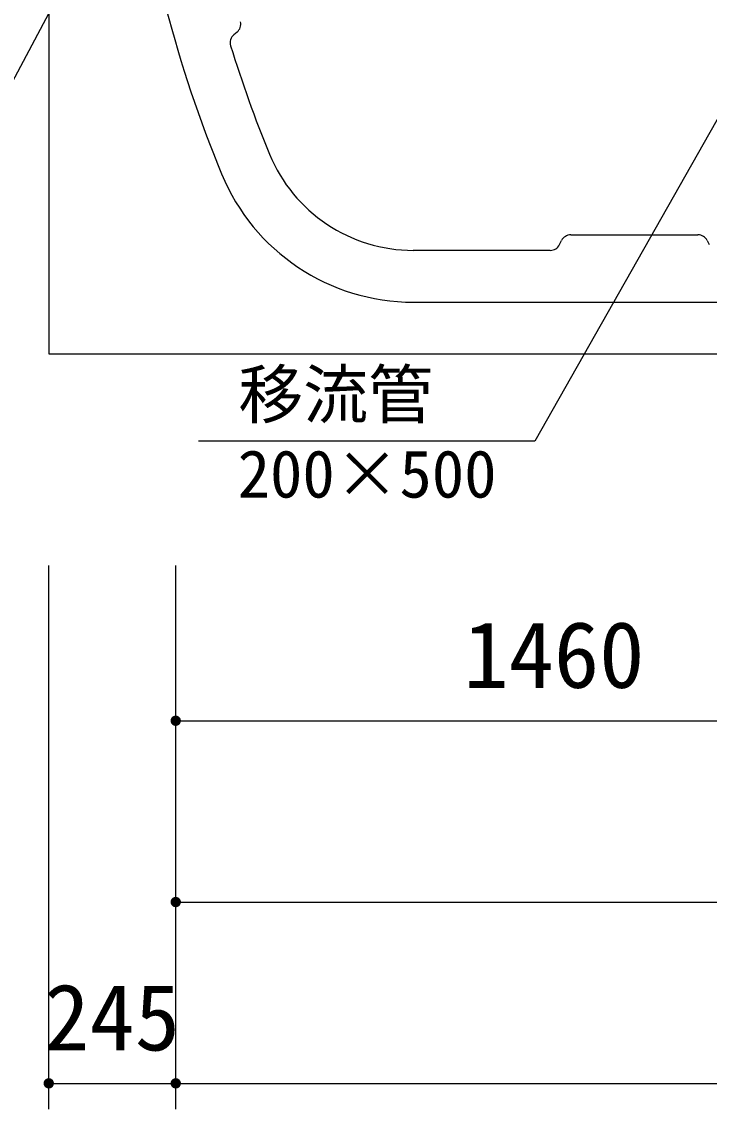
# Model space of a CAD drawing. Units: millimetres, scale not verified. Extents: x -14850 to 14850, y -10500 to 10500.
# Drawn here: x -10912 to -9586, y -1103 to 996 of the extents above; entities that cross this region are included whole.
import ezdxf
from ezdxf.enums import TextEntityAlignment as Align

# ---------------------------------------------------------------- set-up
doc = ezdxf.new("R2010")
doc.units = ezdxf.units.MM
doc.header["$LTSCALE"] = 50
for name, color, linetype, lineweight in [('0-1_躯体', 3, 'Continuous', 25), ('0-2_製作', 5, 'Continuous', 25), ('0-3_機器', 3, 'Continuous', 25)]:
    doc.layers.add(name, color=color, linetype=linetype, lineweight=lineweight)
doc.styles.add('ＭＳ ゴシック', font='')
doc.styles.get('ＭＳ ゴシック').set_extended_font_data('MS Gothic')

msp = doc.modelspace()

# ---------------------------------------------------------------- linework, layer by layer
at = {"layer": '0-1_躯体'}
for p, q in [((-9235.02, 1399.89), (-9922.68, 186.15)), ((-10497.1, 976.16), (-10503.17, 971.12)), ((-9874.81, 565.78), (-9870.87, 573.67)), ((-9852.98, 584.72), (-9607.7, 584.72)), ((-9589.81, 573.67), (-9585.87, 565.78)), ((-9892.7, 554.72), (-10156.99, 554.72)), ((-10156.99, 454.72), (-7170.34, 454.72)), ((-9922.68, 186.15), (-10571.6, 186.15))]:
    msp.add_line(p, q, dxfattribs=at)
msp.add_lwpolyline([(-10652.46, 1404.72), (-11369.8, 54.72), (-11963.98, 54.72)], dxfattribs=at)
for centre, radius, start, end in [((-8215.34, 1654.72), 2500, 186.89207, 202.39267), ((-10509.88, 991.54), 20, 309.74243, 13.17738), ((-10490.38, 955.74), 20, 129.74243, 197.07912), ((-8215.34, 1654.72), 2400, 197.07912, 202.39268), ((-10156.99, 854.72), 300, 202.39265, 269.99997), ((-10156.99, 854.72), 400, 202.39265, 269.99997), ((-9852.98, 564.72), 20, 90, 153.43494), ((-9607.7, 564.72), 20, 26.56505, 90), ((-9892.7, 574.72), 20, 270, 333.43494)]:
    msp.add_arc(centre, radius, start, end, dxfattribs=at)
at = {"layer": '0-2_製作', "color": 2}
for p, q in [((-10860.34, -1103.4), (-10860.34, -53.78)), ((-10615.34, -1103.4), (-10615.34, -53.78)), ((-10615.34, -353.4), (-9155.34, -353.4)), ((-10615.34, -703.4), (-6305.34, -703.4)), ((-10860.34, -1053.4), (-10615.34, -1053.4)), ((-10615.34, -1053.4), (-5695.34, -1053.4))]:
    msp.add_line(p, q, dxfattribs=at)
at = {"layer": '0-2_製作'}
for points in [[(-10625.32, -352.78), (-10615.34, -353.4), (-10625.34, -353.4)], [(-10615.34, -353.4), (-10625.26, -354.66), (-10625.34, -353.4)], [(-10625.17, -351.53), (-10615.34, -353.4), (-10625.32, -352.78)], [(-10615.34, -353.4), (-10625.03, -355.89), (-10625.26, -354.66)], [(-10624.85, -350.31), (-10615.34, -353.4), (-10625.17, -351.53)], [(-10615.34, -353.4), (-10624.64, -357.09), (-10625.03, -355.89)], [(-10624.39, -349.15), (-10615.34, -353.4), (-10624.85, -350.31)], [(-10615.34, -353.4), (-10624.11, -358.22), (-10624.64, -357.09)], [(-10623.79, -348.05), (-10615.34, -353.4), (-10624.39, -349.15)], [(-10615.34, -353.4), (-10623.43, -359.28), (-10624.11, -358.22)], [(-10623.05, -347.03), (-10615.34, -353.4), (-10623.79, -348.05)], [(-10615.34, -353.4), (-10622.63, -360.25), (-10623.43, -359.28)], [(-10622.19, -346.11), (-10615.34, -353.4), (-10623.05, -347.03)], [(-10615.34, -353.4), (-10621.72, -361.11), (-10622.63, -360.25)], [(-10621.22, -345.31), (-10615.34, -353.4), (-10622.19, -346.11)], [(-10615.34, -353.4), (-10620.7, -361.85), (-10621.72, -361.11)], [(-10620.16, -344.64), (-10615.34, -353.4), (-10621.22, -345.31)], [(-10615.34, -353.4), (-10619.6, -362.45), (-10620.7, -361.85)], [(-10619.02, -344.11), (-10615.34, -353.4), (-10620.16, -344.64)], [(-10615.34, -353.4), (-10618.43, -362.92), (-10619.6, -362.45)], [(-10617.83, -343.72), (-10615.34, -353.4), (-10619.02, -344.11)], [(-10615.34, -353.4), (-10617.22, -363.23), (-10618.43, -362.92)], [(-10616.6, -343.48), (-10615.34, -353.4), (-10617.83, -343.72)], [(-10615.34, -353.4), (-10615.97, -363.38), (-10617.22, -363.23)], [(-10615.34, -343.4), (-10615.34, -353.4), (-10616.6, -343.48)], [(-10615.34, -353.4), (-10615.34, -363.4), (-10615.97, -363.38)], [(-10615.34, -343.4), (-10605.34, -353.4), (-10615.34, -353.4)], [(-10614.71, -343.42), (-10605.34, -353.4), (-10615.34, -343.4)], [(-10615.34, -353.4), (-10614.09, -363.33), (-10615.34, -363.4)], [(-10605.34, -353.4), (-10614.09, -363.33), (-10615.34, -353.4)], [(-10613.47, -343.58), (-10605.34, -353.4), (-10614.71, -343.42)], [(-10605.34, -353.4), (-10612.86, -363.09), (-10614.09, -363.33)], [(-10612.25, -343.89), (-10605.34, -353.4), (-10613.47, -343.58)], [(-10605.34, -353.4), (-10611.66, -362.7), (-10612.86, -363.09)], [(-10611.08, -344.36), (-10605.34, -353.4), (-10612.25, -343.89)], [(-10605.34, -353.4), (-10610.52, -362.17), (-10611.66, -362.7)], [(-10609.98, -344.96), (-10605.34, -353.4), (-10611.08, -344.36)], [(-10605.34, -353.4), (-10609.46, -361.49), (-10610.52, -362.17)], [(-10608.97, -345.7), (-10605.34, -353.4), (-10609.98, -344.96)], [(-10605.34, -353.4), (-10608.5, -360.69), (-10609.46, -361.49)], [(-10608.05, -346.56), (-10605.34, -353.4), (-10608.97, -345.7)], [(-10605.34, -353.4), (-10607.64, -359.78), (-10608.5, -360.69)], [(-10607.25, -347.53), (-10605.34, -353.4), (-10608.05, -346.56)], [(-10605.34, -353.4), (-10606.9, -358.76), (-10607.64, -359.78)], [(-10606.58, -348.59), (-10605.34, -353.4), (-10607.25, -347.53)], [(-10605.34, -353.4), (-10606.29, -357.66), (-10606.9, -358.76)], [(-10606.04, -349.72), (-10605.34, -353.4), (-10606.58, -348.59)], [(-10605.34, -353.4), (-10605.83, -356.49), (-10606.29, -357.66)], [(-10605.66, -350.92), (-10605.34, -353.4), (-10606.04, -349.72)], [(-10605.34, -353.4), (-10605.52, -355.28), (-10605.83, -356.49)], [(-10605.42, -352.15), (-10605.34, -353.4), (-10605.66, -350.92)], [(-10605.34, -353.4), (-10605.36, -354.03), (-10605.52, -355.28)], [(-10625.32, -702.78), (-10615.34, -703.4), (-10625.34, -703.4)], [(-10625.34, -703.4), (-10625.03, -705.89), (-10625.26, -704.66)], [(-10615.34, -703.4), (-10625.03, -705.89), (-10625.34, -703.4)], [(-10625.17, -701.53), (-10615.34, -703.4), (-10625.32, -702.78)], [(-10624.85, -700.31), (-10615.34, -703.4), (-10625.17, -701.53)], [(-10615.34, -703.4), (-10624.64, -707.09), (-10625.03, -705.89)], [(-10624.39, -699.15), (-10615.34, -703.4), (-10624.85, -700.31)], [(-10615.34, -703.4), (-10624.11, -708.22), (-10624.64, -707.09)], [(-10623.79, -698.05), (-10615.34, -703.4), (-10624.39, -699.15)], [(-10615.34, -703.4), (-10623.43, -709.28), (-10624.11, -708.22)], [(-10623.05, -697.03), (-10615.34, -703.4), (-10623.79, -698.05)], [(-10615.34, -703.4), (-10622.63, -710.25), (-10623.43, -709.28)], [(-10622.19, -696.11), (-10615.34, -703.4), (-10623.05, -697.03)], [(-10615.34, -703.4), (-10621.72, -711.11), (-10622.63, -710.25)], [(-10621.22, -695.31), (-10615.34, -703.4), (-10622.19, -696.11)], [(-10615.34, -703.4), (-10620.7, -711.85), (-10621.72, -711.11)], [(-10620.16, -694.64), (-10615.34, -703.4), (-10621.22, -695.31)], [(-10615.34, -703.4), (-10619.6, -712.45), (-10620.7, -711.85)], [(-10619.02, -694.11), (-10615.34, -703.4), (-10620.16, -694.64)], [(-10615.34, -703.4), (-10618.43, -712.92), (-10619.6, -712.45)], [(-10617.83, -693.72), (-10615.34, -703.4), (-10619.02, -694.11)], [(-10615.34, -703.4), (-10617.22, -713.23), (-10618.43, -712.92)], [(-10616.6, -693.48), (-10615.34, -703.4), (-10617.83, -693.72)], [(-10615.34, -703.4), (-10615.97, -713.38), (-10617.22, -713.23)], [(-10615.34, -693.4), (-10615.34, -703.4), (-10616.6, -693.48)], [(-10615.34, -703.4), (-10615.34, -713.4), (-10615.97, -713.38)], [(-10615.34, -693.4), (-10605.34, -703.4), (-10615.34, -703.4)], [(-10614.71, -693.42), (-10605.34, -703.4), (-10615.34, -693.4)], [(-10615.34, -703.4), (-10614.09, -713.33), (-10615.34, -713.4)], [(-10605.34, -703.4), (-10614.09, -713.33), (-10615.34, -703.4)], [(-10613.47, -693.58), (-10605.34, -703.4), (-10614.71, -693.42)], [(-10605.34, -703.4), (-10612.86, -713.09), (-10614.09, -713.33)], [(-10612.25, -693.89), (-10605.34, -703.4), (-10613.47, -693.58)], [(-10605.34, -703.4), (-10611.66, -712.7), (-10612.86, -713.09)], [(-10611.08, -694.36), (-10605.34, -703.4), (-10612.25, -693.89)], [(-10605.34, -703.4), (-10610.52, -712.17), (-10611.66, -712.7)], [(-10609.98, -694.96), (-10605.34, -703.4), (-10611.08, -694.36)], [(-10605.34, -703.4), (-10609.46, -711.49), (-10610.52, -712.17)], [(-10608.97, -695.7), (-10605.34, -703.4), (-10609.98, -694.96)], [(-10605.34, -703.4), (-10608.5, -710.69), (-10609.46, -711.49)], [(-10608.05, -696.56), (-10605.34, -703.4), (-10608.97, -695.7)], [(-10605.34, -703.4), (-10607.64, -709.78), (-10608.5, -710.69)], [(-10607.25, -697.53), (-10605.34, -703.4), (-10608.05, -696.56)], [(-10605.34, -703.4), (-10606.9, -708.76), (-10607.64, -709.78)], [(-10606.58, -698.59), (-10605.34, -703.4), (-10607.25, -697.53)], [(-10605.34, -703.4), (-10606.29, -707.66), (-10606.9, -708.76)], [(-10606.04, -699.72), (-10605.34, -703.4), (-10606.58, -698.59)], [(-10605.34, -703.4), (-10605.83, -706.49), (-10606.29, -707.66)], [(-10605.66, -700.92), (-10605.34, -703.4), (-10606.04, -699.72)], [(-10605.34, -703.4), (-10605.52, -705.28), (-10605.83, -706.49)], [(-10605.42, -702.15), (-10605.34, -703.4), (-10605.66, -700.92)], [(-10605.34, -703.4), (-10605.36, -704.03), (-10605.52, -705.28)], [(-10869.39, -1049.15), (-10860.34, -1053.4), (-10869.85, -1050.31)], [(-10868.79, -1048.05), (-10860.34, -1053.4), (-10869.39, -1049.15)], [(-10868.05, -1047.03), (-10860.34, -1053.4), (-10868.79, -1048.05)], [(-10867.19, -1046.11), (-10860.34, -1053.4), (-10868.05, -1047.03)], [(-10866.22, -1045.31), (-10860.34, -1053.4), (-10867.19, -1046.11)], [(-10865.16, -1044.64), (-10860.34, -1053.4), (-10866.22, -1045.31)], [(-10864.02, -1044.11), (-10860.34, -1053.4), (-10865.16, -1044.64)], [(-10862.83, -1043.72), (-10860.34, -1053.4), (-10864.02, -1044.11)], [(-10861.6, -1043.48), (-10860.34, -1053.4), (-10862.83, -1043.72)], [(-10860.34, -1043.4), (-10860.34, -1053.4), (-10861.6, -1043.48)], [(-10860.34, -1043.4), (-10850.34, -1053.4), (-10860.34, -1053.4)], [(-10859.71, -1043.42), (-10850.34, -1053.4), (-10860.34, -1043.4)], [(-10858.47, -1043.58), (-10850.34, -1053.4), (-10859.71, -1043.42)], [(-10857.25, -1043.89), (-10850.34, -1053.4), (-10858.47, -1043.58)], [(-10856.08, -1044.36), (-10850.34, -1053.4), (-10857.25, -1043.89)], [(-10854.98, -1044.96), (-10850.34, -1053.4), (-10856.08, -1044.36)], [(-10853.97, -1045.7), (-10850.34, -1053.4), (-10854.98, -1044.96)], [(-10853.05, -1046.56), (-10850.34, -1053.4), (-10853.97, -1045.7)], [(-10852.25, -1047.53), (-10850.34, -1053.4), (-10853.05, -1046.56)], [(-10851.58, -1048.59), (-10850.34, -1053.4), (-10852.25, -1047.53)], [(-10851.04, -1049.72), (-10850.34, -1053.4), (-10851.58, -1048.59)], [(-10850.66, -1050.92), (-10850.34, -1053.4), (-10851.04, -1049.72)], [(-10624.39, -1049.15), (-10615.34, -1053.4), (-10624.85, -1050.31)], [(-10623.79, -1048.05), (-10615.34, -1053.4), (-10624.39, -1049.15)], [(-10623.05, -1047.03), (-10615.34, -1053.4), (-10623.79, -1048.05)], [(-10622.19, -1046.11), (-10615.34, -1053.4), (-10623.05, -1047.03)], [(-10621.22, -1045.31), (-10615.34, -1053.4), (-10622.19, -1046.11)], [(-10620.16, -1044.64), (-10615.34, -1053.4), (-10621.22, -1045.31)], [(-10619.02, -1044.11), (-10615.34, -1053.4), (-10620.16, -1044.64)], [(-10617.83, -1043.72), (-10615.34, -1053.4), (-10619.02, -1044.11)], [(-10616.6, -1043.48), (-10615.34, -1053.4), (-10617.83, -1043.72)], [(-10615.34, -1043.4), (-10615.34, -1053.4), (-10616.6, -1043.48)], [(-10615.34, -1043.4), (-10605.34, -1053.4), (-10615.34, -1053.4)], [(-10614.71, -1043.42), (-10605.34, -1053.4), (-10615.34, -1043.4)], [(-10613.47, -1043.58), (-10605.34, -1053.4), (-10614.71, -1043.42)], [(-10612.25, -1043.89), (-10605.34, -1053.4), (-10613.47, -1043.58)], [(-10611.08, -1044.36), (-10605.34, -1053.4), (-10612.25, -1043.89)], [(-10609.98, -1044.96), (-10605.34, -1053.4), (-10611.08, -1044.36)], [(-10608.97, -1045.7), (-10605.34, -1053.4), (-10609.98, -1044.96)], [(-10608.05, -1046.56), (-10605.34, -1053.4), (-10608.97, -1045.7)], [(-10607.25, -1047.53), (-10605.34, -1053.4), (-10608.05, -1046.56)], [(-10606.58, -1048.59), (-10605.34, -1053.4), (-10607.25, -1047.53)], [(-10606.04, -1049.72), (-10605.34, -1053.4), (-10606.58, -1048.59)], [(-10605.66, -1050.92), (-10605.34, -1053.4), (-10606.04, -1049.72)], [(-10870.32, -1052.78), (-10860.34, -1053.4), (-10870.34, -1053.4)], [(-10870.34, -1053.4), (-10870.03, -1055.89), (-10870.26, -1054.66)], [(-10860.34, -1053.4), (-10870.03, -1055.89), (-10870.34, -1053.4)], [(-10870.17, -1051.53), (-10860.34, -1053.4), (-10870.32, -1052.78)], [(-10869.85, -1050.31), (-10860.34, -1053.4), (-10870.17, -1051.53)], [(-10860.34, -1053.4), (-10869.64, -1057.09), (-10870.03, -1055.89)], [(-10860.34, -1053.4), (-10869.11, -1058.22), (-10869.64, -1057.09)], [(-10860.34, -1053.4), (-10868.43, -1059.28), (-10869.11, -1058.22)], [(-10860.34, -1053.4), (-10867.63, -1060.25), (-10868.43, -1059.28)], [(-10860.34, -1053.4), (-10866.72, -1061.11), (-10867.63, -1060.25)], [(-10860.34, -1053.4), (-10865.7, -1061.85), (-10866.72, -1061.11)], [(-10860.34, -1053.4), (-10864.6, -1062.45), (-10865.7, -1061.85)], [(-10860.34, -1053.4), (-10863.43, -1062.92), (-10864.6, -1062.45)], [(-10860.34, -1053.4), (-10862.22, -1063.23), (-10863.43, -1062.92)], [(-10860.34, -1053.4), (-10860.97, -1063.38), (-10862.22, -1063.23)], [(-10860.34, -1053.4), (-10860.34, -1063.4), (-10860.97, -1063.38)], [(-10860.34, -1053.4), (-10859.09, -1063.33), (-10860.34, -1063.4)], [(-10850.34, -1053.4), (-10859.09, -1063.33), (-10860.34, -1053.4)], [(-10850.34, -1053.4), (-10857.86, -1063.09), (-10859.09, -1063.33)], [(-10850.34, -1053.4), (-10856.66, -1062.7), (-10857.86, -1063.09)], [(-10850.34, -1053.4), (-10855.52, -1062.17), (-10856.66, -1062.7)], [(-10850.34, -1053.4), (-10854.46, -1061.49), (-10855.52, -1062.17)], [(-10850.34, -1053.4), (-10853.5, -1060.69), (-10854.46, -1061.49)], [(-10850.34, -1053.4), (-10852.64, -1059.78), (-10853.5, -1060.69)], [(-10850.34, -1053.4), (-10851.9, -1058.76), (-10852.64, -1059.78)], [(-10850.34, -1053.4), (-10851.29, -1057.66), (-10851.9, -1058.76)], [(-10850.34, -1053.4), (-10850.83, -1056.49), (-10851.29, -1057.66)], [(-10850.34, -1053.4), (-10850.52, -1055.28), (-10850.83, -1056.49)], [(-10850.42, -1052.15), (-10850.34, -1053.4), (-10850.66, -1050.92)], [(-10850.34, -1053.4), (-10850.36, -1054.03), (-10850.52, -1055.28)], [(-10625.32, -1052.78), (-10615.34, -1053.4), (-10625.34, -1053.4)], [(-10625.34, -1053.4), (-10625.03, -1055.89), (-10625.26, -1054.66)], [(-10615.34, -1053.4), (-10625.03, -1055.89), (-10625.34, -1053.4)], [(-10625.17, -1051.53), (-10615.34, -1053.4), (-10625.32, -1052.78)], [(-10624.85, -1050.31), (-10615.34, -1053.4), (-10625.17, -1051.53)], [(-10615.34, -1053.4), (-10624.64, -1057.09), (-10625.03, -1055.89)], [(-10615.34, -1053.4), (-10624.11, -1058.22), (-10624.64, -1057.09)], [(-10615.34, -1053.4), (-10623.43, -1059.28), (-10624.11, -1058.22)], [(-10615.34, -1053.4), (-10622.63, -1060.25), (-10623.43, -1059.28)], [(-10615.34, -1053.4), (-10621.72, -1061.11), (-10622.63, -1060.25)], [(-10615.34, -1053.4), (-10620.7, -1061.85), (-10621.72, -1061.11)], [(-10615.34, -1053.4), (-10619.6, -1062.45), (-10620.7, -1061.85)], [(-10615.34, -1053.4), (-10618.43, -1062.92), (-10619.6, -1062.45)], [(-10615.34, -1053.4), (-10617.22, -1063.23), (-10618.43, -1062.92)], [(-10615.34, -1053.4), (-10615.97, -1063.38), (-10617.22, -1063.23)], [(-10615.34, -1053.4), (-10615.34, -1063.4), (-10615.97, -1063.38)], [(-10615.34, -1053.4), (-10614.09, -1063.33), (-10615.34, -1063.4)], [(-10605.34, -1053.4), (-10614.09, -1063.33), (-10615.34, -1053.4)], [(-10605.34, -1053.4), (-10612.86, -1063.09), (-10614.09, -1063.33)], [(-10605.34, -1053.4), (-10611.66, -1062.7), (-10612.86, -1063.09)], [(-10605.34, -1053.4), (-10610.52, -1062.17), (-10611.66, -1062.7)], [(-10605.34, -1053.4), (-10609.46, -1061.49), (-10610.52, -1062.17)], [(-10605.34, -1053.4), (-10608.5, -1060.69), (-10609.46, -1061.49)], [(-10605.34, -1053.4), (-10607.64, -1059.78), (-10608.5, -1060.69)], [(-10605.34, -1053.4), (-10606.9, -1058.76), (-10607.64, -1059.78)], [(-10605.34, -1053.4), (-10606.29, -1057.66), (-10606.9, -1058.76)], [(-10605.34, -1053.4), (-10605.83, -1056.49), (-10606.29, -1057.66)], [(-10605.34, -1053.4), (-10605.52, -1055.28), (-10605.83, -1056.49)], [(-10605.42, -1052.15), (-10605.34, -1053.4), (-10605.66, -1050.92)], [(-10605.34, -1053.4), (-10605.36, -1054.03), (-10605.52, -1055.28)]]:
    msp.add_solid(points, dxfattribs=at)
at = {"layer": '0-3_機器', "color": 2}
msp.add_lwpolyline([(-10860.34, 2954.72), (-10860.34, 354.72), (-5595.34, 354.72)], dxfattribs=at)

# ---------------------------------------------------------------- texts
at = {"layer": '0-1_躯体', "color": 4, "style": 'ＭＳ ゴシック'}
msp.add_text('移流管\u3000\u3000', height=91.79, dxfattribs=at).set_placement((-10494.56, 203.24), align=Align.BOTTOM_LEFT)
at = {"layer": '0-2_製作', "color": 4, "style": 'ＭＳ ゴシック'}
for s, p in [('1460', (-10060.34, -328.4)), ('245', (-10869.09, -1028.4))]:
    msp.add_text(s, height=128.4, dxfattribs=at).set_placement(p, align=Align.BOTTOM_LEFT)
at = {"layer": '0-3_機器', "color": 4, "style": 'ＭＳ ゴシック'}
msp.add_text('200×500', height=91.79, dxfattribs=at).set_placement((-10495.84, 49.87), align=Align.BOTTOM_LEFT)

doc.saveas('drawing.dxf')
